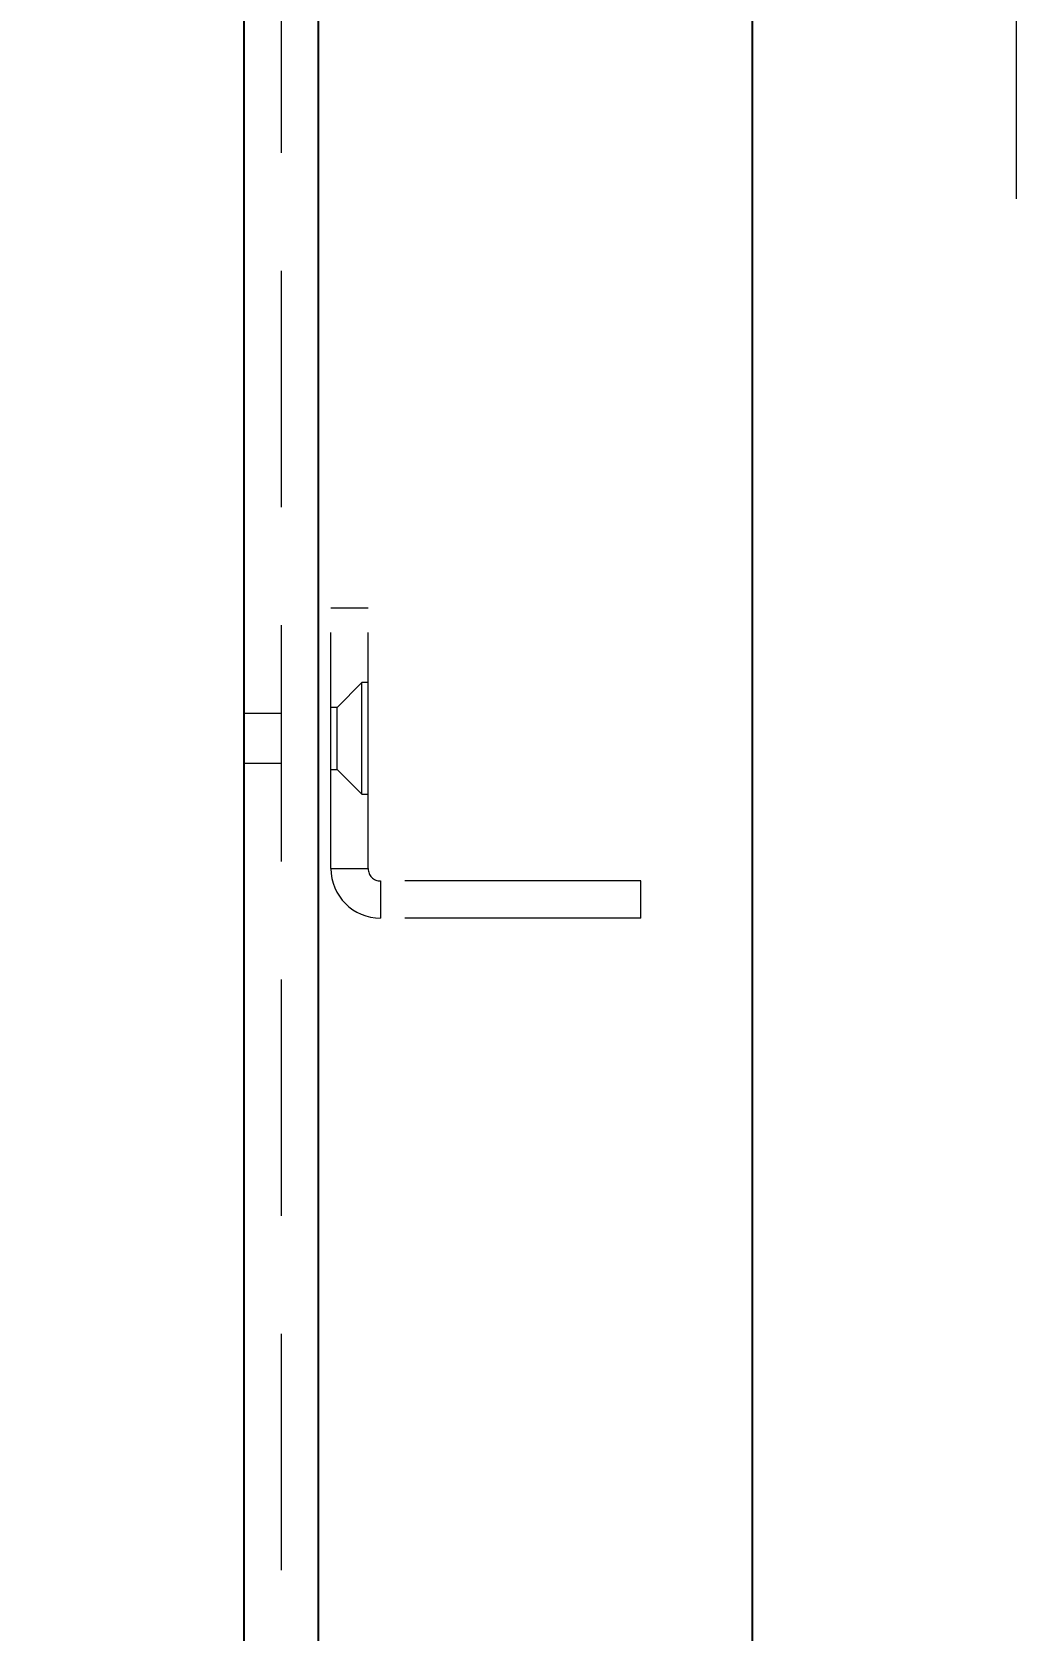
# Model space of a CAD drawing. Header units: millimetres. Extents: x 15 to 1268, y -316 to 292.
# Drawn here: x 892.25 to 897.54, y 242.14 to 250.73 of the extents above; entities that cross this region are included whole.
import ezdxf

# ---------------------------------------------------------------- set-up
doc = ezdxf.new("R2010")
doc.units = ezdxf.units.MM
doc.header["$PDSIZE"] = -1
doc.linetypes.add('CENTERX2', pattern=[20.32, 12.7, -2.54, 2.54, -2.54])
doc.linetypes.add('HIDDEN', pattern=[1.905, 1.27, -0.635])
doc.layers.add('FORMAT', color=7, linetype='Continuous')
doc.styles.add('SLDTEXTSTYLE0', font='TXT', dxfattribs={"width": 0.75})
doc.dimstyles.new('SLDDIMSTYLE0', dxfattribs={"dimtxt": 0.18, "dimasz": 1.5875, "dimexe": 0, "dimexo": 0.0625, "dimgap": 0, "dimtad": 0, "dimtih": 1, "dimtoh": 1, "dimdec": 0, "dimrnd": 1e-09, "dimzin": 0, "dimdsep": 46, "dimtxsty": 'Standard', "dimsah": 1, "dimcen": 0.09, "dimadec": 0, "dimazin": 0, "dimtfac": 1.5875, "dimtdec": 0, "dimtofl": 0, "dimtmove": 0, "dimatfit": 3, "dimfxl": 1, "dimfrac": 2, "dimtolj": 1, "dimtzin": 0, "dimarcsym": 0})
doc.dimstyles.new('SLDDIMSTYLE12', dxfattribs={"dimtxt": 1.5875, "dimasz": 1.5875, "dimexe": 0, "dimexo": 0.0625, "dimgap": 0.396875, "dimtad": 1, "dimdec": 0, "dimlfac": 30, "dimrnd": 1e-09, "dimzin": 12, "dimdsep": 46, "dimtxsty": 'SLDTEXTSTYLE0', "dimsah": 1, "dimcen": 0.09, "dimadec": 0, "dimazin": 3, "dimtfac": 1, "dimtdec": 0, "dimtofl": 0, "dimtmove": 0, "dimatfit": 3, "dimfxl": 1, "dimfrac": 2, "dimtolj": 1, "dimtzin": 12, "dimarcsym": 0})

# ---------------------------------------------------------------- blocks, each defined once
blk = doc.blocks.new('*D775')
at = {"layer": 'Defpoints', "color": 0}
for p in [(885.734, 254.8331), (893.0034, 254.8331), (893.3867, 166.7664)]:
    blk.add_point(p, dxfattribs=at)
at = {"layer": 'FORMAT', "color": 0, "lineweight": -2}
for p, q in [((892.9409, 254.8331), (885.734, 254.8331)), ((885.734, 168.3539), (885.734, 253.2456)), ((893.3242, 166.7664), (885.734, 166.7664))]:
    blk.add_line(p, q, dxfattribs=at)
at = {"layer": 'FORMAT', "color": 0}
for points in [[(885.4694, 253.2456), (885.9986, 253.2456), (885.734, 254.8331)], [(885.4694, 168.3539), (885.9986, 168.3539), (885.734, 166.7664)]]:
    blk.add_solid(points, dxfattribs=at)
at = {"layer": 'FORMAT', "color": 0, "insert": (883.7496, 211.0718), "char_height": 1.5875, "attachment_point": 2, "rotation": 90, "style": 'SLDTEXTSTYLE0'}
blk.add_mtext('\\A1;2642', dxfattribs=at)

msp = doc.modelspace()

# ---------------------------------------------------------------- linework, layer by layer
at = {"color": 7, "linetype": 'Continuous', "lineweight": 25}
for p, q in [((893.38671034, 168.16643308), (893.38671034, 250.96643308)), ((896.12004367, 212.66643308), (896.12004367, 250.96643308))]:
    msp.add_line(p, q, dxfattribs=at)
at = {"color": 7, "linetype": 'HIDDEN', "lineweight": 18}
for p, q in [((893.58671034, 168.16643308), (893.58671034, 250.96643308)), ((893.78671034, 168.16643308), (893.78671034, 250.96643308)), ((894.0528246, 247.63309974), (893.8528246, 247.63309974)), ((893.8528246, 246.23309974), (893.8528246, 247.63309974)), ((894.0528246, 246.23309974), (894.0528246, 247.63309974)), ((894.01949127, 247.23309974), (893.88615793, 247.09976641)), ((894.01949127, 246.63309974), (894.01949127, 247.23309974)), ((894.0528246, 247.23309974), (894.01949127, 247.23309974)), ((893.58671034, 247.06643308), (893.38671034, 247.06643308)), ((893.88615793, 247.09976641), (893.8528246, 247.09976641)), ((893.88615793, 246.76643308), (893.88615793, 247.09976641)), ((893.38671034, 246.79976641), (893.58671034, 246.79976641)), ((893.8528246, 246.76643308), (893.88615793, 246.76643308)), ((893.88615793, 246.76643308), (894.01949127, 246.63309974)), ((894.01949127, 246.63309974), (894.0528246, 246.63309974)), ((893.8528246, 246.23309974), (894.0528246, 246.23309974)), ((895.51949127, 246.16643308), (894.11949127, 246.16643308)), ((894.11949127, 246.16643308), (894.11949127, 245.96643308)), ((895.51949127, 245.96643308), (895.51949127, 246.16643308)), ((895.51949127, 245.96643308), (894.11949127, 245.96643308))]:
    msp.add_line(p, q, dxfattribs=at)
at = {"color": 8, "linetype": 'Continuous', "lineweight": 25}
msp.add_line((893.78671034, 168.16643308), (893.78671034, 250.96643308), dxfattribs=at)
at = {"color": 7, "linetype": 'HIDDEN', "lineweight": 18}
for radius in [0.26666667, 0.06666667]:
    msp.add_arc((894.11949127, 246.23309974), radius, 180, 270, dxfattribs=at)
at = {"layer": 'FORMAT', "linetype": 'CENTERX2', "lineweight": 18}
msp.add_line((897.53671034, 257.16643308), (897.53671034, 249.83309974), dxfattribs=at)

# ---------------------------------------------------------------- dimensions: what is measured, and where the dimension line sits
at = {"layer": 'FORMAT'}
dim = msp.add_linear_dim(base=(885.7340207, 254.83309974), p1=(893.38671034, 166.76643308), p2=(893.003377, 254.83309974), angle=90, dimstyle='SLDDIMSTYLE12', dxfattribs=at)
dim.commit()
dim.dimension.update_dxf_attribs({"geometry": '*D775', "text_midpoint": (885.7340207, 211.07180317), "dimtype": 160})

# ---------------------------------------------------------------- leaders
at = {"color": 7, "linetype": 'Continuous', "lineweight": 0}
msp.add_leader([(892.33671034, 251.04142371), (880.00100235, 245.46607959)], dimstyle='SLDDIMSTYLE0', dxfattribs=at)

doc.saveas('drawing.dxf')
